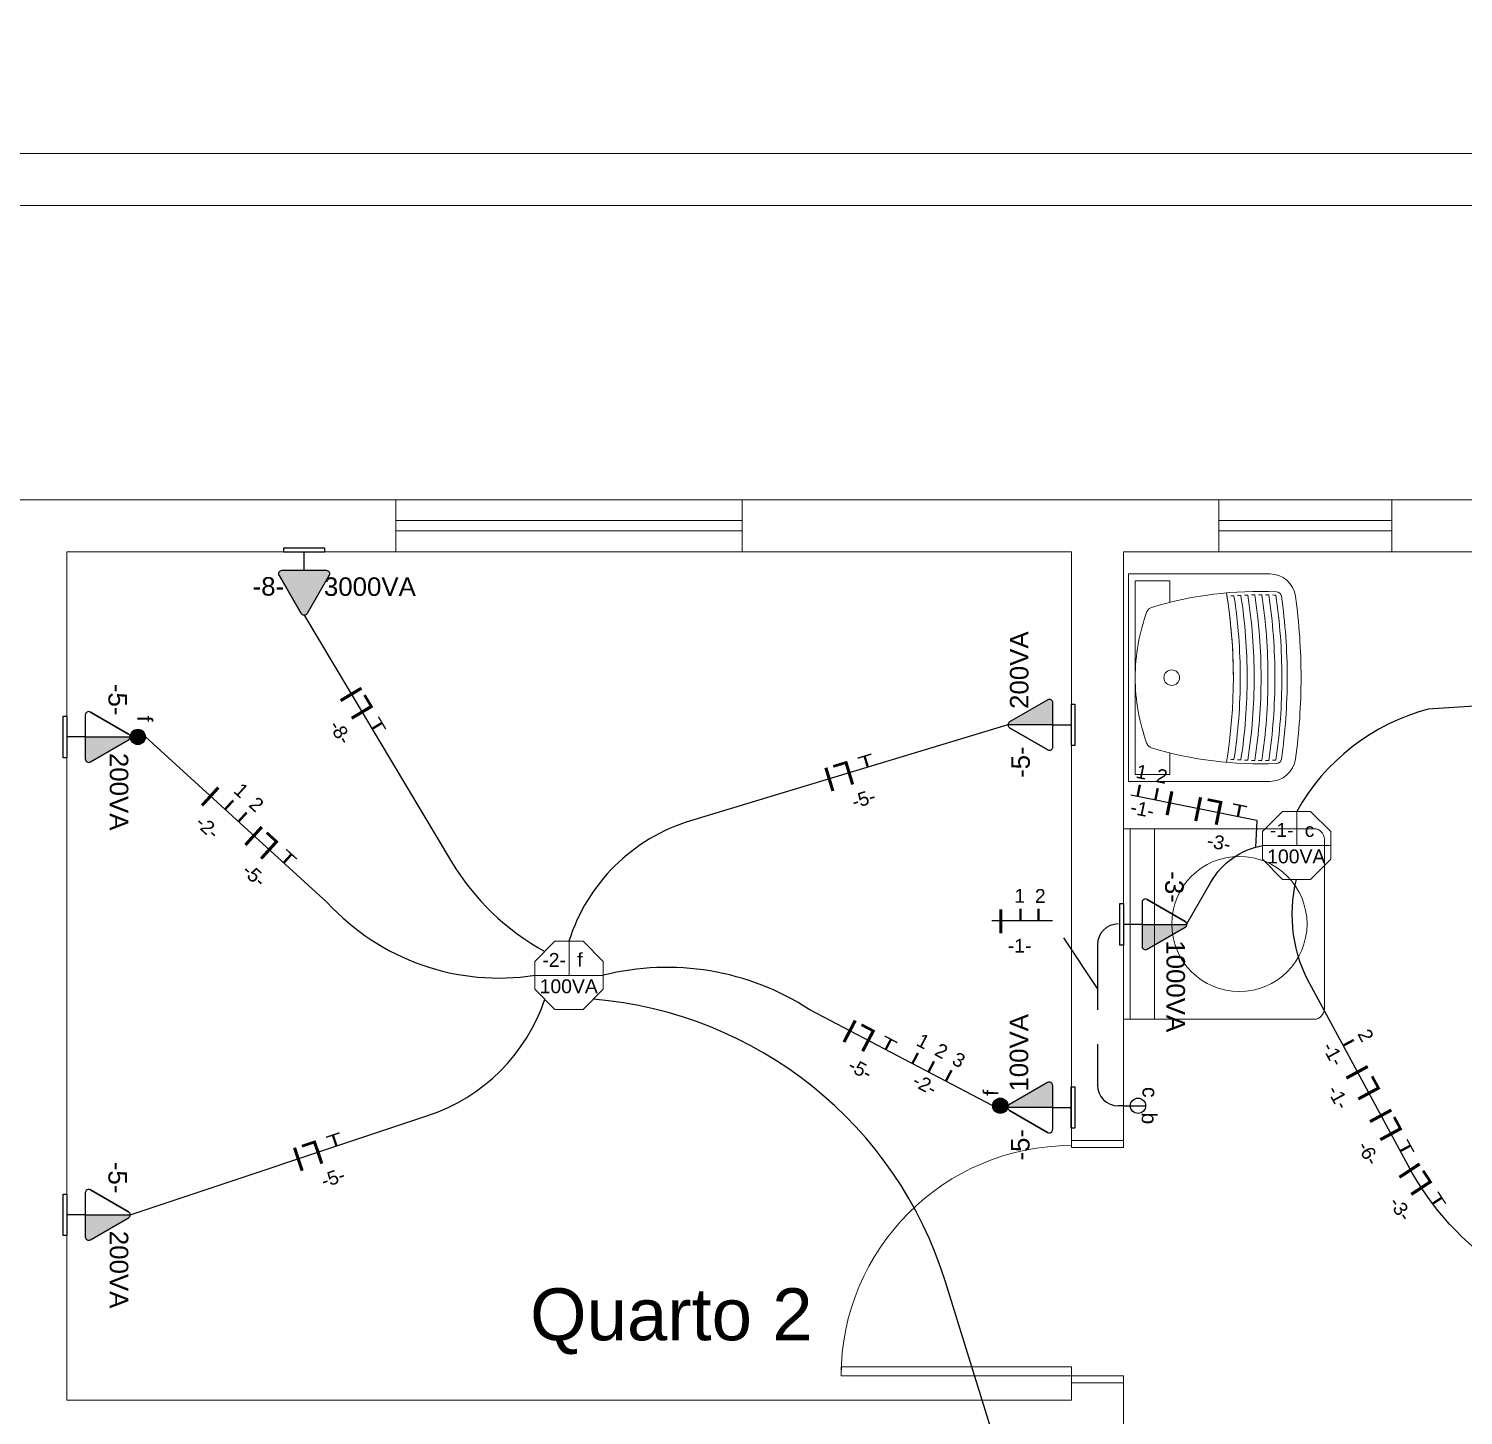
# Model space of a CAD drawing. Header units: millimetres. Extents: x 40 to 176, y -32 to 59.
# Drawn here: x 67.311 to 71.452, y 10.239 to 14.243 of the extents above; entities that cross this region are included whole.
import ezdxf
from ezdxf.enums import TextEntityAlignment as Align

# ---------------------------------------------------------------- set-up
doc = ezdxf.new("R2010")
doc.units = ezdxf.units.MM
doc.linetypes.add('HIDDEN', pattern=[0.375, 0.25, -0.125])
doc.layers.get('0').update_dxf_attribs({"lineweight": 30})
for name, color, linetype in [('1 - Circuitos', 7, 'Continuous'), ('22 - Textos', 7, 'Continuous'), ('5 - Identificadores', 7, 'Continuous'), ('7 - Eletroduto', 6, 'Continuous'), ('8 - Pontos de iluminação', 5, 'Continuous'), ('9 - Pontos de Tomadas', 240, 'Continuous'), ('Pontos de Tomadas', 240, 'Continuous')]:
    doc.layers.add(name, color=color, linetype=linetype)
for name, color, linetype, lineweight in [('21 - Portas', 251, 'Continuous', 9), ('3 - Cozinha', 160, 'Continuous', 20), ('4 - Edificação', 8, 'Continuous', 20)]:
    doc.layers.add(name, color=color, linetype=linetype, lineweight=lineweight)
doc.styles.add('Arial0', font='arial.ttf', dxfattribs={"height": 3.14658})
doc.styles.add('SEACAD_Arial', font='arial.ttf')
doc.styles.get("Standard").update_dxf_attribs({"font": 'arial.ttf'})
doc.styles.add('TEXTO_NOMEQUADRO', font='arial.ttf')
pattern_1 = [(0, (0, 0), (0, 6.985), [5.08, -1.905]), (90, (0, 0), (-6.985, 4e-16), [5.08, -1.905])]

# ---------------------------------------------------------------- blocks, each defined once
blk = doc.blocks.new('A$C1AD15EB6')
for p, q in [((0.55, 0.58), (0, 0.58)), ((0, 0.03), (0, 0.58)), ((0.55, 0.03), (0.55, 0.58)), ((0.55, 0.5606), (0, 0.5606)), ((0.55, 0.4906), (0, 0.4906)), ((0.03, 0), (0.52, 0))]:
    blk.add_line(p, q)
for centre, start, end in [((0.03, 0.03), 180, 270), ((0.52, 0.03), 270, 0)]:
    blk.add_arc(centre, 0.03, start, end)
blk = doc.blocks.new('TANQUE-02')
for p, q in [((-0.2995, 0), (0.2995, 0)), ((-0.2995, -0.4081), (-0.2995, 0)), ((0.2995, -0.4081), (0.2995, 0)), ((-0.2795, -0.02), (0.2795, -0.02)), ((-0.2795, -0.12), (-0.2795, -0.02)), ((0.2795, -0.12), (0.2795, -0.02)), ((-0.2795, -0.12), (-0.2174, -0.12)), ((0.2174, -0.12), (0.2795, -0.12))]:
    blk.add_line(p, q)
blk.add_circle((0, -0.1252), 0.0225)
for centre, radius, start, end in [((0, -0.5709), 0.5511, 90, 110.2384), ((0, -0.5709), 0.5511, 69.7616, 90), ((0.8453, -0.3818), 1.0945, 163.278, 182.4053), ((-0.1837, -0.0726), 0.02, 110.2384, 163.278), ((0.1837, -0.0726), 0.02, 16.722, 69.7616), ((-0.8453, -0.3818), 1.0945, 357.5947, 16.722), ((0, 1.2149), 1.518, 260.7226, 279.2774), ((0, 1.2149), 1.518, 270, 279.2774), ((0.8453, -0.3818), 1.0845, 176.4604, 176.9911), ((0, 1.2149), 1.558, 261.2252, 270), ((0.8453, -0.3818), 1.0845, 175.4, 175.93), ((0, 1.2149), 1.538, 261.1569, 270), ((0, 1.2149), 1.538, 270, 278.8431), ((0, 1.2149), 1.558, 270, 278.7748), ((-0.8453, -0.3818), 1.0845, 4.07, 4.6), ((-0.8453, -0.3818), 1.0845, 3.0089, 3.5396), ((0.8453, -0.3818), 1.0845, 178.5864, 179.1193), ((0, 1.2149), 1.598, 261.3969, 270), ((0.8453, -0.3818), 1.0845, 177.5224, 178.0541), ((0, 1.2149), 1.578, 261.3053, 270), ((0, 1.2149), 1.578, 270, 278.6947), ((0, 1.2149), 1.598, 270, 278.6031), ((-0.8453, -0.3818), 1.0845, 1.9459, 2.4776), ((-0.8453, -0.3818), 1.0845, 0.8807, 1.4136), ((-0.2245, -0.4081), 0.075, 180, 262.0805), ((0.8453, -0.3818), 1.0845, 179.6527, 180.1868), ((0, 1.2149), 1.618, 261.4997, 270), ((0.8453, -0.3818), 1.0845, 180.7216, 181.2572), ((0, 1.2149), 1.638, 261.6133, 270), ((0, 1.2149), 1.618, 270, 278.5003), ((0, 1.2149), 1.638, 270, 278.3867), ((0.2245, -0.4081), 0.075, 277.9195, 0), ((-0.8453, -0.3818), 1.0845, 358.7428, 359.2784), ((-0.8453, -0.3818), 1.0845, 359.8132, 0.3473), ((-0.2332, -0.4271), 0.015, 182.4053, 261.8717), ((0.8453, -0.3818), 1.0845, 181.7934, 182.3305), ((0, 1.2149), 1.658, 261.7373, 270), ((0, 1.2058), 1.6644, 261.8717, 270), ((0, 1.2149), 1.658, 270, 278.2627), ((0, 1.2058), 1.6644, 270, 278.1283), ((0.2332, -0.4271), 0.015, 278.1283, 357.5947), ((-0.8453, -0.3818), 1.0845, 357.6695, 358.2066), ((0, 1.2058), 1.7044, 262.0805, 270), ((0, 1.2058), 1.7044, 270, 277.9195)]:
    blk.add_arc(centre, radius, start, end)
blk = doc.blocks.new('LAMPADA_TETO')
at = {"layer": '8 - Pontos de iluminação', "color": 5, "linetype": 'Continuous', "lineweight": 15, "true_color": 0x000005}
blk.add_lwpolyline([(0.0401, 0.0986), (-0.0412, 0.0986), (-0.0986, 0.0401), (-0.0986, -0.0395), (-0.0412, -0.098), (0.0401, -0.098), (0.0986, -0.0395), (0.0986, 0.0401)], close=True, dxfattribs=at)
for points in [[(0, 0), (0, 0.0986), (0, 0.0986)], [(0.0986, 0), (-0.0986, 0), (-0.0986, 0)]]:
    blk.add_lwpolyline(points, dxfattribs=at)
at = {"layer": '5 - Identificadores', "ltscale": 0.8}
blk.add_attdef('-N-', (-0.0775, 0.0247), '', height=0.04, dxfattribs=at)
at = {"layer": '5 - Identificadores', "ltscale": 0.8, "flags": 4}
blk.add_attdef('I', (0.0233, 0.025), '', height=0.04, dxfattribs=at)
blk.add_attdef('S-VA', text='', height=0.04, dxfattribs=at).set_placement((-0.0012, -0.0514), align=Align.CENTER)
blk = doc.blocks.new('TOMADA MEDIA')
at = {"layer": '9 - Pontos de Tomadas'}
h = blk.add_hatch(color=256, dxfattribs=at)
h.dxf.hatch_style = 1
h.paths.add_polyline_path([(0.0084, 0.1784, 0.268035), (0, 0.1833), (0, 0.0536), (0.0636, 0.0536, 0.577243), (0.072, 0.0682)])
for p, q in [((-0.072, 0.0682), (-0.0084, 0.1784)), ((-0.0084, 0.1784), (-0.072, 0.0682)), ((-0.0084, 0.1784), (-0.072, 0.0682)), ((0, 0.0536), (0, 0.1833)), ((0.072, 0.0682), (0.0084, 0.1784)), ((-0.0636, 0.0536), (0.0636, 0.0536)), ((0, 0.0536), (0, 0)), ((-0.06, -0.01), (-0.06, 0)), ((-0.06, 0), (0, 0)), ((0, 0), (0.06, 0)), ((0.06, 0), (0.06, -0.01)), ((0.06, -0.01), (-0.06, -0.01))]:
    blk.add_line(p, q, dxfattribs=at)
for centre, start, end in [((0, 0.1735), 29.9816, 150.0184), ((-0.0636, 0.0634), 150.0184, 270), ((0.0636, 0.0634), 270, 29.9816)]:
    blk.add_arc(centre, 0.00975, start, end, dxfattribs=at)
at = {"layer": '5 - Identificadores', "color": 7, "style": 'Arial0'}
for tag, p in [('-N-', (-0.1533, 0.1203)), ('VA', (0.046, 0.1242))]:
    blk.add_attdef(tag, p, '', height=0.0534, dxfattribs=at)
blk = doc.blocks.new('CIRCUITO_TOMADA')
at = {"layer": '1 - Circuitos', "color": 1}
blk.add_attdef('I', (-0.074, -0.0364), '', height=0.07, dxfattribs=at)
at = {"layer": '1 - Circuitos', "color": 5}
blk.add_attdef('L', (0.0122, 0.035), '', height=0.07, rotation=180, dxfattribs=at)
at = {"layer": '1 - Circuitos', "color": 7, "width": 1.5}
blk.add_attdef('T', (0.0337, 0.0003), '', height=0.035, dxfattribs=at)
at = {"layer": '5 - Identificadores', "ltscale": 0.8}
blk.add_attdef('-N-', (-0.0167, -0.1035), '', height=0.04, dxfattribs=at)
blk = doc.blocks.new('CIRCUITO_3W_INTERRUPTOR')
at = {"layer": '1 - Circuitos', "color": 1}
blk.add_attdef('I', (-0.0712, -0.0364), '', height=0.07, dxfattribs=at)
at = {"layer": '1 - Circuitos', "color": 3, "width": 1.5}
for p in [(-0.0109, -0.0001), (0.0415, 0.0004)]:
    blk.add_attdef('I', p, '', height=0.035, dxfattribs=at)
at = {"layer": '5 - Identificadores', "ltscale": 0.8}
for tag, p in [('R', (-0.0185, 0.0522)), ('R', (0.0409, 0.0518)), ('-N-', (-0.0373, -0.0917))]:
    blk.add_attdef(tag, p, '', height=0.04, dxfattribs=at)
blk = doc.blocks.new('CIRCUITO_3W_RETORNOS')
at = {"layer": '1 - Circuitos', "color": 3, "width": 1.5}
for p in [(-0.0629, -0.0004), (-0.0104, 0.0001), (0.0461, 0.0006)]:
    blk.add_attdef('I', p, '', height=0.035, dxfattribs=at)
at = {"layer": '5 - Identificadores', "ltscale": 0.8}
for tag, p in [('R', (-0.0704, 0.0519)), ('R', (-0.011, 0.0515)), ('R', (0.0456, 0.052)), ('-N-', (-0.0269, -0.0561))]:
    blk.add_attdef(tag, p, '', height=0.04, dxfattribs=at)
blk = doc.blocks.new('CIRCUITO_LAMPADA')
at = {"layer": '1 - Circuitos', "color": 1}
blk.add_attdef('I', (-0.0831, -0.0365), '', height=0.07, dxfattribs=at)
at = {"layer": '1 - Circuitos', "color": 5}
blk.add_attdef('L', (0.0125, 0.035), '', height=0.07, rotation=180, dxfattribs=at)
at = {"layer": '5 - Identificadores', "ltscale": 0.8}
blk.add_attdef('-N-', (-0.066, -0.103), '', height=0.04, dxfattribs=at)
blk = doc.blocks.new('TOMADA_ALTA')
at = {"layer": 'Pontos de Tomadas'}
h = blk.add_hatch(color=256, dxfattribs=at)
h.dxf.hatch_style = 1
h.paths.add_polyline_path([(0.0636, 0.0536, 0.577243), (0.072, 0.0682), (0.0084, 0.1784, 0.577564), (-0.0084, 0.1784), (-0.072, 0.0682, 0.577243), (-0.0636, 0.0536)])
for p, q in [((-0.072, 0.0682), (-0.0084, 0.1784)), ((-0.0084, 0.1784), (-0.072, 0.0682)), ((-0.0084, 0.1784), (-0.072, 0.0682)), ((0.072, 0.0682), (0.0084, 0.1784)), ((-0.0636, 0.0536), (0.0636, 0.0536)), ((0, 0.0536), (0, 0)), ((-0.06, -0.01), (-0.06, 0)), ((-0.06, 0), (0, 0)), ((0, 0), (0.06, 0)), ((0.06, 0), (0.06, -0.01)), ((0.06, -0.01), (-0.06, -0.01))]:
    blk.add_line(p, q, dxfattribs=at)
for centre, start, end in [((0, 0.1735), 29.9816, 150.0184), ((-0.0636, 0.0634), 150.0184, 270), ((0.0636, 0.0634), 270, 29.9816)]:
    blk.add_arc(centre, 0.00975, start, end, dxfattribs=at)
at = {"layer": '5 - Identificadores', "color": 7, "style": 'Arial0'}
for tag, p in [('-N-', (-0.1488, 0.1269)), ('VA', (0.0571, 0.1277))]:
    blk.add_attdef(tag, p, '', height=0.0534, dxfattribs=at)

msp = doc.modelspace()

# ---------------------------------------------------------------- hatches: boundary and pattern name
at = {"layer": '9 - Pontos de Tomadas'}
h = msp.add_hatch(dxfattribs=at)
h.set_pattern_fill('ANGLE', color=256)
h.set_pattern_definition(pattern_1)
h.paths.add_polyline_path([(70.0939, 14.2206, 1), (70.1379, 14.2206, 1)])
h = msp.add_hatch(dxfattribs=at)
h.set_pattern_fill('ANGLE', color=256)
h.set_pattern_definition(pattern_1)
h.paths.add_polyline_path([(70.1379, 14.2206, 1), (70.0939, 14.2206, 1)])
h = msp.add_hatch(dxfattribs=at)
h.set_pattern_fill('ANGLE', color=256)
h.set_pattern_definition(pattern_1)
h.paths.add_polyline_path([(67.6045, 13.1306, 1), (67.6485, 13.1306, 1)])
h = msp.add_hatch(dxfattribs=at)
h.set_pattern_fill('ANGLE', color=256)
h.set_pattern_definition(pattern_1)
h.paths.add_polyline_path([(67.6485, 13.1306, 1), (67.6045, 13.1306, 1)])
h = msp.add_hatch(color=256, dxfattribs=at)
h.dxf.hatch_style = 1
h.paths.add_polyline_path([(67.6041, 12.1973, 1), (67.6481, 12.1973, 1)])
h = msp.add_hatch(color=256, dxfattribs=at)
h.dxf.hatch_style = 1
h.paths.add_polyline_path([(70.1374, 11.1303, 0.022454), (70.1375, 11.1323, 1), (70.0935, 11.1323, 0.890305), (70.1369, 11.1273, -0.080589)])

# ---------------------------------------------------------------- linework, layer by layer
at = {"layer": '21 - Portas'}
for p, q in [((68.3708, 12.8223), (69.3708, 12.8223)), ((70.7458, 12.8223), (71.2458, 12.8223)), ((68.3708, 12.7923), (69.3708, 12.7923)), ((70.7458, 12.7923), (71.2458, 12.7923))]:
    msp.add_line(p, q, dxfattribs=at)
for points in [[(68.3708, 12.7323), (69.3708, 12.7323), (69.3708, 12.8823), (68.3708, 12.8823)], [(70.7458, 12.7323), (71.2458, 12.7323), (71.2458, 12.8823), (70.7458, 12.8823)], [(70.3208, 11.0123), (70.4708, 11.0123), (70.4708, 11.0323), (70.3208, 11.0323)], [(70.3208, 10.3523), (70.3208, 10.3786), (69.6558, 10.3786), (69.6558, 10.3523)], [(70.3208, 10.3323), (70.4708, 10.3323), (70.4708, 10.3523), (70.3208, 10.3523)]]:
    msp.add_lwpolyline(points, close=True, dxfattribs=at)
msp.add_arc((70.3208, 10.3523), 0.665, 90, 180, dxfattribs=at)
at = {"layer": '3 - Cozinha'}
msp.add_circle((70.8055, 11.6573), 0.1953, dxfattribs=at)
at = {"layer": '4 - Edificação', "color": 252}
msp.add_line((80.4208, 13.7323), (60.4708, 13.7323), dxfattribs=at)
at = {"layer": '4 - Edificação'}
for p, q in [((60.4708, 12.8823), (80.4208, 12.8823)), ((67.4208, 10.2823), (67.4208, 12.7323)), ((67.4208, 12.7323), (70.3208, 12.7323)), ((70.3208, 12.7323), (70.3208, 11.0323)), ((70.4708, 11.0323), (70.4708, 12.7323)), ((70.4708, 12.7323), (71.5208, 12.7323)), ((70.3208, 11.0323), (70.4708, 11.0323)), ((70.3208, 10.2823), (70.3208, 10.3323)), ((70.3208, 10.3323), (70.4708, 10.3323)), ((70.4708, 10.3323), (70.4708, 10.0823)), ((67.4208, 10.2823), (70.3208, 10.2823))]:
    msp.add_line(p, q, dxfattribs=at)
at = {"layer": '4 - Edificação', "color": 252}
msp.add_lwpolyline([(53.5708, 5.8823), (80.5708, 5.8823), (80.5708, 13.8823), (53.5708, 13.8823)], close=True, dxfattribs=at)
at = {"layer": '7 - Eletroduto'}
for p, q in [((70.8562, 11.9561), (70.492, 12.0295)), ((70.8562, 11.9561), (70.8517, 11.879)), ((70.4709, 11.1323), (70.4558, 11.1323))]:
    msp.add_line(p, q, dxfattribs=at)
at = {"layer": '7 - Eletroduto', "linetype": 'HIDDEN', "ltscale": 0.7}
for p, q in [((70.2662, 11.6664), (69.9915, 11.6664)), ((70.3958, 11.4712), (70.2662, 11.6664))]:
    msp.add_line(p, q, dxfattribs=at)
at = {"layer": '7 - Eletroduto', "linetype": 'HIDDEN', "ltscale": 0.75}
msp.add_line((70.3958, 11.5973), (70.3958, 11.1923), dxfattribs=at)
at = {"layer": '7 - Eletroduto'}
for points in [[(68.1061, 12.549), (68.5316, 11.8372, 0.133951), (68.801, 11.5781, 0.255031)], [(72.5474, 12.1341, 0.167482), (72.1197, 12.3275), (71.3508, 12.2776, 0.202668), (70.9709, 11.9824, 67.35893)], [(70.1375, 12.2323), (69.2215, 11.9553, 0.248609), (68.8704, 11.6074, 1.35966)], [(67.6481, 12.1973), (68.1729, 11.7197, 0.251509), (68.7724, 11.5091, -1.806314)], [(70.6541, 11.6573), (70.7233, 11.7783, -0.221396), (70.8724, 11.8838, -0.090245)], [(71.951, 10.5156, -0.245875), (71.2924, 10.9602), (71.0136, 11.4755, -0.193187), (70.9704, 11.7858, -0.179094)], [(70.0935, 11.1323), (69.5654, 11.4095, 0.209593), (68.9695, 11.5091, 7.83207)], [(67.6041, 10.8173), (68.4633, 11.1043, 0.235745), (68.801, 11.44, -14.429433)], [(70.4908, 8.8996), (69.9569, 10.6243, 0.306292), (68.9403, 11.44, 60.310007)], [(70.4908, 8.8996), (71.2501, 9.8931, -0.104892), (71.9486, 10.3755, -0.104892)]]:
    msp.add_lwpolyline(points, format="xyb", dxfattribs=at)
for centre, start, end in [((70.4558, 11.5973), 90, 180), ((70.4558, 11.1923), 180, 270)]:
    msp.add_arc(centre, 0.06, start, end, dxfattribs=at)
at = {"layer": '9 - Pontos de Tomadas'}
for p, q in [((70.4709, 11.1323), (70.4909, 11.1323)), ((70.4909, 11.1323), (70.5349, 11.1323))]:
    msp.add_line(p, q, dxfattribs=at)
for centre in [(67.6261, 12.1973), (70.1155, 11.1323), (70.5129, 11.1323)]:
    msp.add_circle(centre, 0.022, dxfattribs=at)

# ---------------------------------------------------------------- block references
at = {"layer": '3 - Cozinha', "color": 0, "extrusion": (0, 0, -1), "xscale": -1, "zscale": -1, "rotation": 270}
msp.add_blockref('TANQUE-02', (-70.485, 12.3686), dxfattribs=at)
at = {"layer": '3 - Cozinha', "rotation": 90}
msp.add_blockref('A$C1AD15EB6', (71.0508, 11.3823), dxfattribs=at)
at = {"layer": '8 - Pontos de iluminação', "color": 142}
for p, rotation, values in [((70.3208, 12.2323), 90, {'VA': '200VA', '-N-': '-5-'}), ((67.4208, 12.1973), 270.0000000000002, {'VA': '200VA', '-N-': '-5-'}), ((70.3202, 11.1273), 90, {'VA': '100VA', '-N-': '-5-'}), ((67.4208, 10.8173), 270.0000000000002, {'VA': '200VA', '-N-': '-5-'})]:
    msp.add_blockref('TOMADA MEDIA', p, dxfattribs=dict(at, rotation=rotation)).add_auto_attribs(values)
ref = msp.add_blockref('LAMPADA_TETO', (68.8709, 11.5088), dxfattribs=at)
ref.add_attrib('-N-', '-2-', (68.7935, 11.5335), dxfattribs={"layer": '5 - Identificadores', "ltscale": 0.8, "height": 0.04})
ref.add_attrib('I', 'f', (68.8942, 11.5338), dxfattribs={"layer": '5 - Identificadores', "ltscale": 0.8, "height": 0.04})
ref.add_attrib('S-VA', '100VA', dxfattribs={"layer": '5 - Identificadores', "ltscale": 0.8, "height": 0.04}).set_placement((68.8697, 11.4574), align=Align.CENTER)
at = {"layer": '9 - Pontos de Tomadas', "color": 142}
ref = msp.add_blockref('TOMADA_ALTA', (68.1061, 12.7323), dxfattribs=dict(at, xscale=-1, rotation=180))
ref.add_attrib('-N-', '-8-', (67.9573, 12.6055), dxfattribs={"layer": '5 - Identificadores', "color": 7, "height": 0.05338, "style": 'Arial0'})
ref.add_attrib('VA', '3000VA', (68.1631, 12.6047), dxfattribs={"layer": '5 - Identificadores', "color": 7, "height": 0.05338, "style": 'Arial0'})
for name, p, rotation, values in [('CIRCUITO_TOMADA', (68.2735, 12.269), 300.8678971889263, {'T': 'T', '-N-': '-8-', 'L': 'L', 'I': 'I'}), ('CIRCUITO_TOMADA', (69.6795, 12.0938), 16.82255179919194, {'T': 'T', '-N-': '-5-', 'L': 'L', 'I': 'I'}), ('CIRCUITO_TOMADA', (70.746, 11.9783), 348.6031981799482, {'T': 'T', '-N-': '-3-', 'L': 'L', 'I': 'I'}), ('CIRCUITO_TOMADA', (68.0058, 11.8718), 317.6962810477412, {'T': 'T', '-N-': '-5-', 'L': 'L', 'I': 'I'}), ('TOMADA MEDIA', (70.4709, 11.6562), 270, {'VA': '1000VA', '-N-': '-3-'}), ('CIRCUITO_TOMADA', (69.7347, 11.3207), 332.3053834597141, {'T': 'T', '-N-': '-5-', 'L': 'L', 'I': 'I'}), ('CIRCUITO_LAMPADA', (71.1796, 11.1686), 298.4124043138704, {'-N-': '-1-', 'L': 'L', 'I': 'I'}), ('CIRCUITO_TOMADA', (71.2433, 11.0508), 298.4124043138704, {'T': 'T', '-N-': '-6-', 'L': 'L', 'I': 'I'}), ('CIRCUITO_TOMADA', (68.1463, 10.9984), 18.47182069127032, {'T': 'T', '-N-': '-5-', 'L': 'L', 'I': 'I'}), ('CIRCUITO_TOMADA', (71.3311, 10.8954), 303.4024465537362, {'T': 'T', '-N-': '-3-', 'L': 'L', 'I': 'I'})]:
    msp.add_blockref(name, p, dxfattribs=dict(at, rotation=rotation)).add_auto_attribs(values)
ref = msp.add_blockref('CIRCUITO_3W_INTERRUPTOR', (67.8784, 11.9878), dxfattribs=dict(at, rotation=317.6962810477412))
ref.add_attrib('I', 'I', (67.8013, 12.0087), dxfattribs={"layer": '1 - Circuitos', "color": 1, "height": 0.07, "rotation": 317.6963})
ref.add_attrib('I', 'I', (67.8702, 11.995), dxfattribs={"layer": '1 - Circuitos', "color": 3, "height": 0.035, "rotation": 317.6963, "width": 1.5})
ref.add_attrib('-N-', '-2-', (67.7891, 11.945), dxfattribs={"layer": '5 - Identificadores', "ltscale": 0.8, "height": 0.04, "rotation": 317.6963})
ref.add_attrib('R', '1', (67.8998, 12.0388), dxfattribs={"layer": '5 - Identificadores', "ltscale": 0.8, "height": 0.04, "rotation": 317.6963})
ref.add_attrib('I', 'I', (67.9093, 11.9601), dxfattribs={"layer": '1 - Circuitos', "color": 3, "height": 0.035, "rotation": 317.6963, "width": 1.5})
ref.add_attrib('R', '2', (67.9435, 11.9985), dxfattribs={"layer": '5 - Identificadores', "ltscale": 0.8, "height": 0.04, "rotation": 317.6963})
ref = msp.add_blockref('LAMPADA_TETO', (70.9709, 11.8838), dxfattribs=at)
ref.add_attrib('-N-', '-1-', (70.8935, 11.9085), dxfattribs={"layer": '5 - Identificadores', "ltscale": 0.8, "height": 0.04})
ref.add_attrib('I', 'c', (70.9942, 11.9088), dxfattribs={"layer": '5 - Identificadores', "ltscale": 0.8, "height": 0.04})
ref.add_attrib('S-VA', '100VA', dxfattribs={"layer": '5 - Identificadores', "ltscale": 0.8, "height": 0.04}).set_placement((70.9697, 11.8324), align=Align.CENTER)
ref = msp.add_blockref('CIRCUITO_3W_INTERRUPTOR', (70.1744, 11.6664), dxfattribs=at)
ref.add_attrib('I', 'I', (70.1032, 11.63), dxfattribs={"layer": '1 - Circuitos', "color": 1, "height": 0.07})
ref.add_attrib('I', 'I', (70.1634, 11.6663), dxfattribs={"layer": '1 - Circuitos', "color": 3, "height": 0.035, "width": 1.5})
ref.add_attrib('-N-', '-1-', (70.1371, 11.5746), dxfattribs={"layer": '5 - Identificadores', "ltscale": 0.8, "height": 0.04})
ref.add_attrib('R', '1', (70.1559, 11.7185), dxfattribs={"layer": '5 - Identificadores', "ltscale": 0.8, "height": 0.04})
ref.add_attrib('I', 'I', (70.2159, 11.6667), dxfattribs={"layer": '1 - Circuitos', "color": 3, "height": 0.035, "width": 1.5})
ref.add_attrib('R', '2', (70.2153, 11.7181), dxfattribs={"layer": '5 - Identificadores', "ltscale": 0.8, "height": 0.04})
ref = msp.add_blockref('CIRCUITO_3W_RETORNOS', (69.9082, 11.2296), dxfattribs=dict(at, rotation=332.3053834597141))
ref.add_attrib('I', 'I', (69.9494, 11.2087), dxfattribs={"layer": '1 - Circuitos', "color": 3, "height": 0.035, "rotation": 332.3054, "width": 1.5})
ref.add_attrib('R', '3', (69.9728, 11.2544), dxfattribs={"layer": '5 - Identificadores', "ltscale": 0.8, "height": 0.04, "rotation": 332.3054})
ref.add_attrib('I', 'I', (69.8524, 11.2585), dxfattribs={"layer": '1 - Circuitos', "color": 3, "height": 0.035, "rotation": 332.3054, "width": 1.5})
ref.add_attrib('-N-', '-2-', (69.8583, 11.1924), dxfattribs={"layer": '5 - Identificadores', "ltscale": 0.8, "height": 0.04, "rotation": 332.3054})
ref.add_attrib('R', '1', (69.87, 11.3083), dxfattribs={"layer": '5 - Identificadores', "ltscale": 0.8, "height": 0.04, "rotation": 332.3054})
ref.add_attrib('I', 'I', (69.899, 11.2345), dxfattribs={"layer": '1 - Circuitos', "color": 3, "height": 0.035, "rotation": 332.3054, "width": 1.5})
ref.add_attrib('R', '2', (69.9224, 11.2803), dxfattribs={"layer": '5 - Identificadores', "ltscale": 0.8, "height": 0.04, "rotation": 332.3054})

# ---------------------------------------------------------------- texts
at = {"layer": '1 - Circuitos', "color": 3, "width": 1.5}
for p, rotation in [((70.5015, 12.0271), 348.6032), ((70.553, 12.0172), 348.6032), ((71.1003, 11.3149), 298.4124)]:
    msp.add_attdef('I', p, 'I', height=0.035, rotation=rotation, dxfattribs=at)
at = {"layer": '1 - Circuitos', "color": 1}
msp.add_attdef('I', (70.5836, 11.9744), 'I', height=0.07, rotation=348.6032, dxfattribs=at)
at = {"layer": '22 - Textos', "insert": (68.7583, 10.6052), "char_height": 0.15, "width": 0.838316, "attachment_point": 1, "style": 'TEXTO_NOMEQUADRO'}
msp.add_mtext('{\\C252;Quarto 2}', dxfattribs=at)
at = {"layer": '5 - Identificadores', "style": 'SEACAD_Arial'}
for s, rotation, p in [('f', 270, (67.6244, 12.2584)), ('c', 270, (70.5259, 11.1868)), ('f', 89.1308, (70.11, 11.1606)), ('b', 270, (70.5237, 11.1132))]:
    msp.add_text(s, height=0.044, rotation=rotation, dxfattribs=at).set_placement(p)
at = {"layer": '5 - Identificadores', "ltscale": 0.8}
for tag, p, s, rotation in [('1', (70.5044, 12.0798), '1', 348.6032), ('2', (70.5626, 12.0677), '2', 348.6032), ('-1-', (70.4881, 11.9763), '-1-', 348.6032), ('2', (71.1453, 11.3399), '2', 298.4124), ('-1-', (71.043, 11.3026), '-1-', 298.4124)]:
    msp.add_attdef(tag, p, s, height=0.04, rotation=rotation, dxfattribs=at)

doc.saveas('drawing.dxf')
